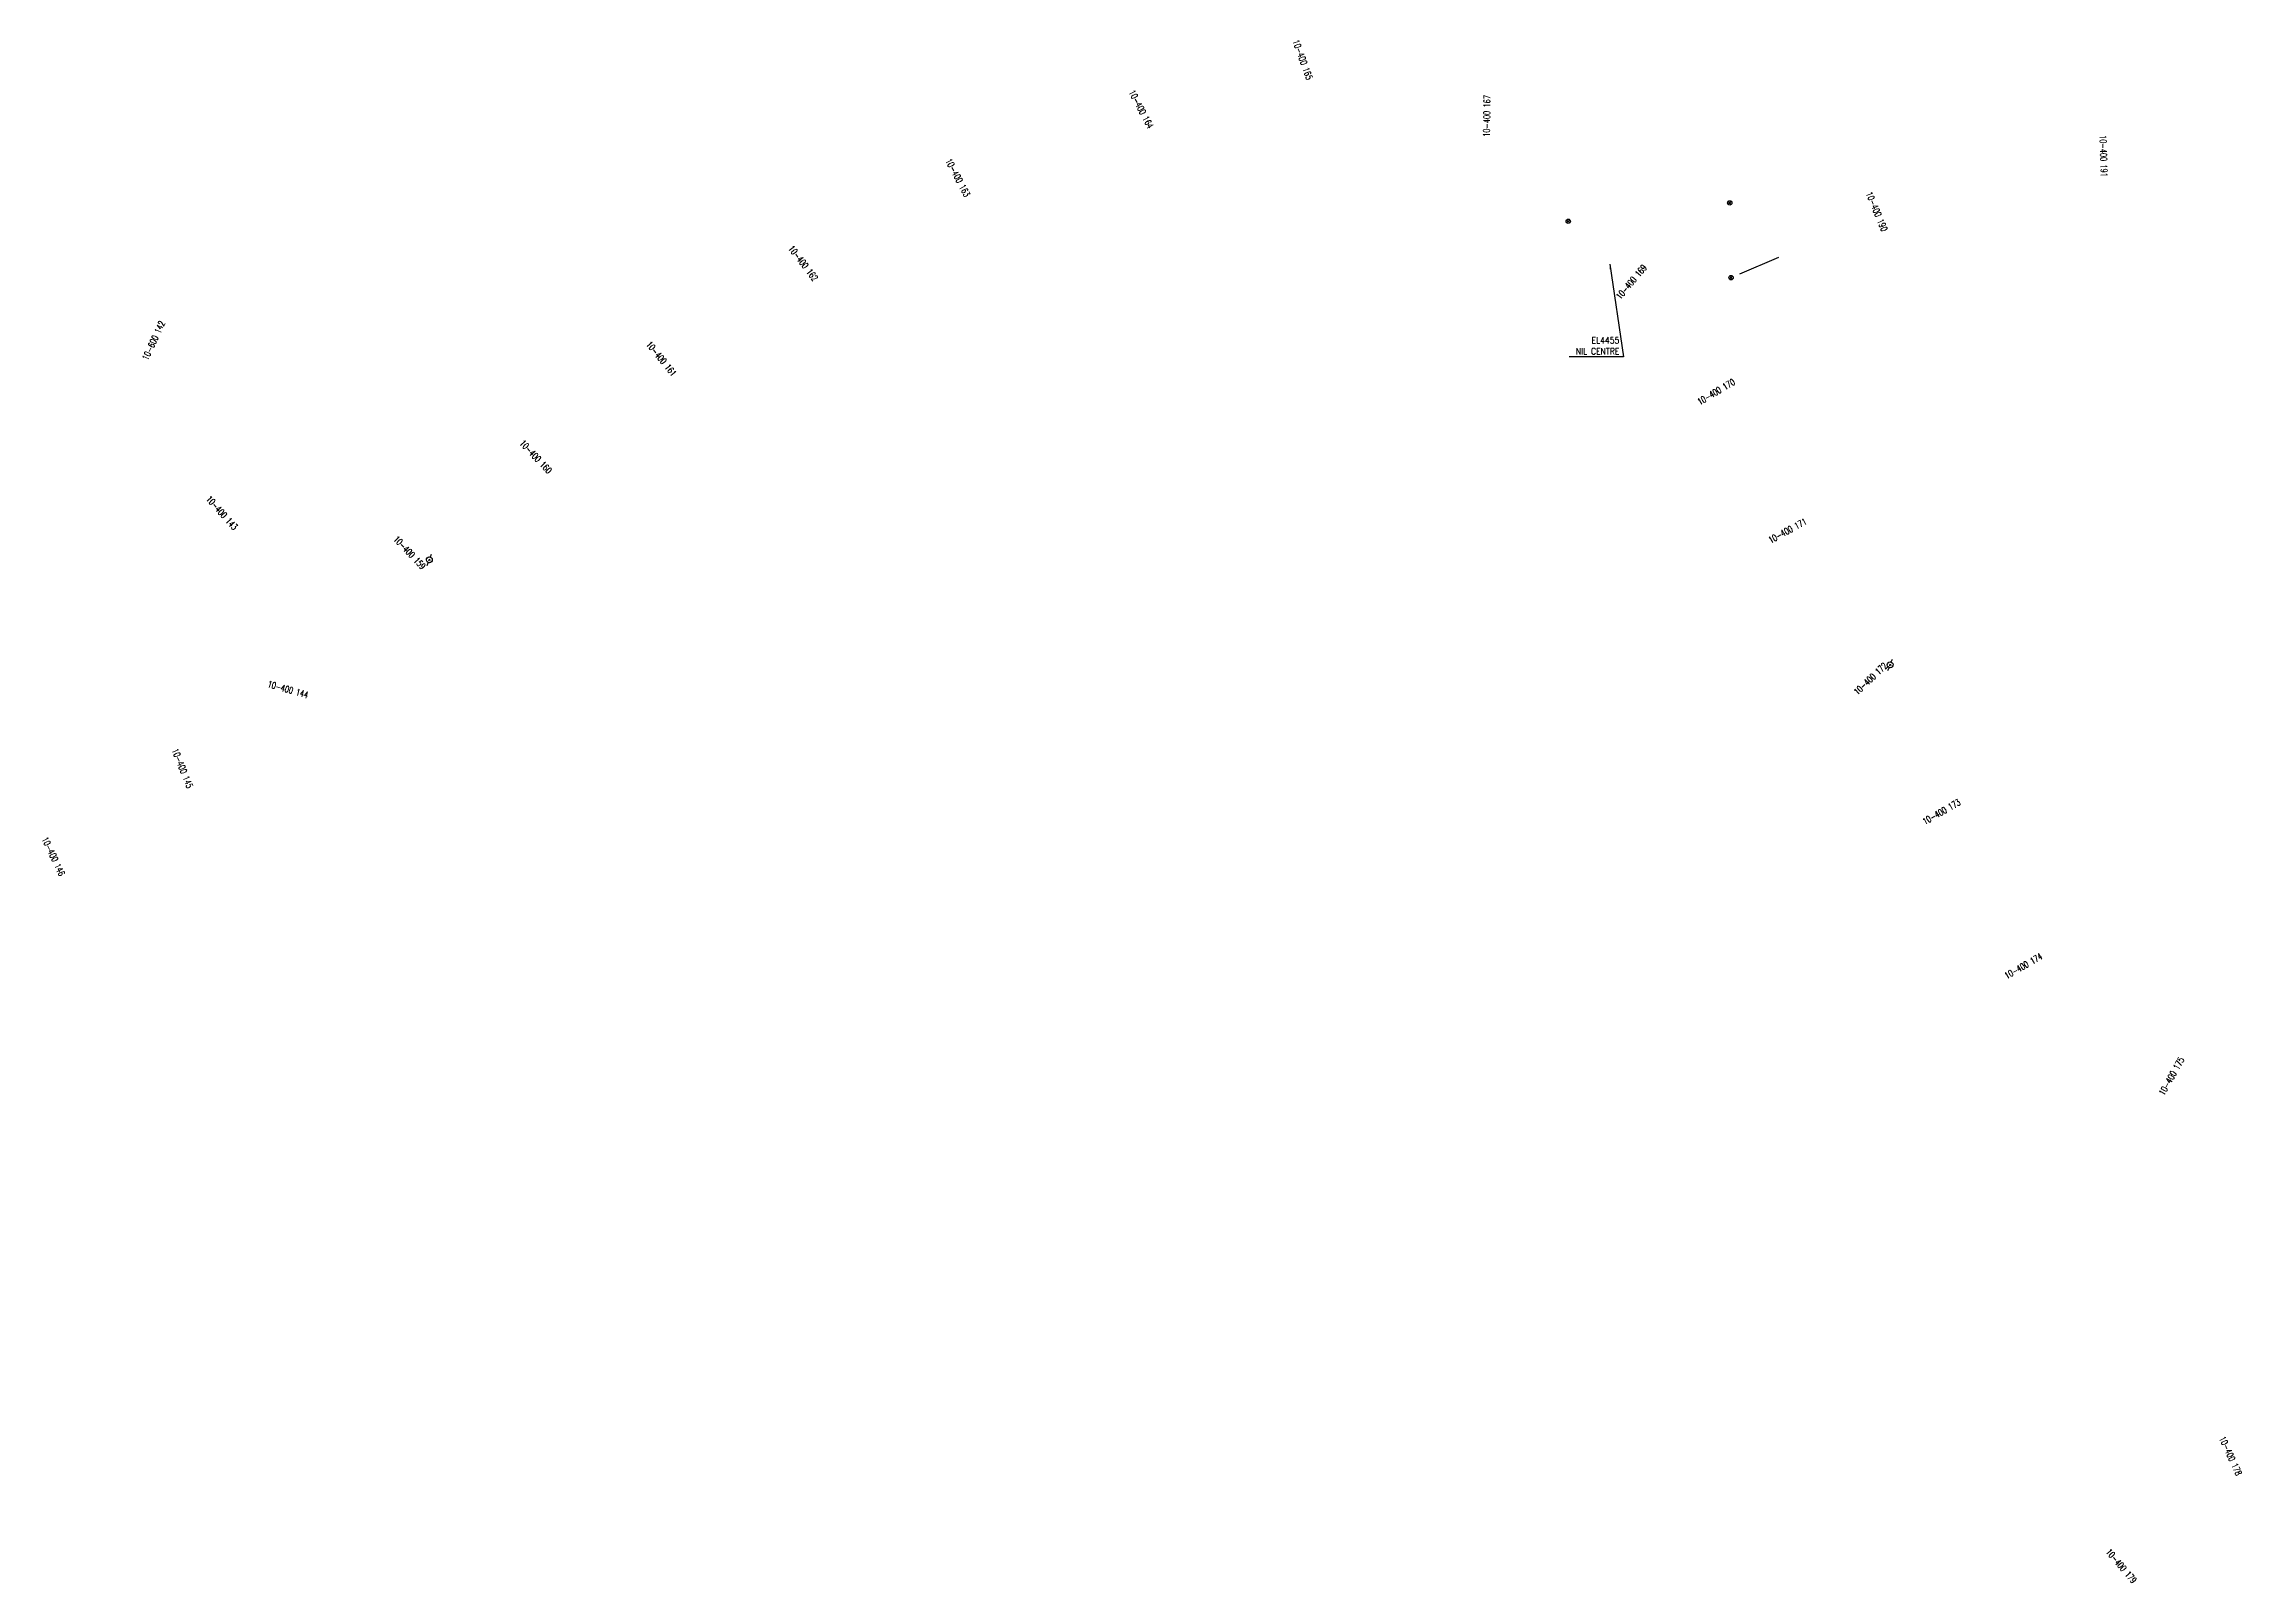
# Model space of a CAD drawing. Header units: millimetres. Extents: x 170001 to 171000, y 147017 to 147908.
# Drawn here: x 170499 to 171000, y 147118 to 147468 of the extents above; entities that cross this region are included whole.
import ezdxf
from ezdxf.enums import TextEntityAlignment as Align

# ---------------------------------------------------------------- set-up
doc = ezdxf.new("R2010")
doc.units = ezdxf.units.MM
doc.layers.get('0').update_dxf_attribs({"linetype": 'CONTINUOUS'})
for name, color, linetype in [('M_200', 7, 'CONTINUOUS'), ('W0469', 7, 'CONTINUOUS'), ('W0473', 7, 'CONTINUOUS'), ('W1102', 7, 'CONTINUOUS')]:
    doc.layers.add(name, color=color, linetype=linetype)
doc.styles.get("Standard").update_dxf_attribs({"font": 'romans.shx', "width": 0.85})
doc.dimstyles.get("Standard").update_dxf_attribs({"dimtxt": 1.5, "dimasz": 1.2, "dimexe": 0.625, "dimexo": 0.625, "dimgap": 0.25, "dimtad": 1, "dimdec": 1, "dimzin": 0, "dimdsep": 46, "dimtxsty": 'Standard', "dimcen": -0.5, "dimadec": 0, "dimazin": 0, "dimtfac": 1, "dimtdec": 1, "dimtmove": 0, "dimatfit": 3, "dimfxl": 1, "dimtolj": 1, "dimtzin": 0, "dimarcsym": 0})

# ---------------------------------------------------------------- blocks, each defined once
blk = doc.blocks.new('T473')
for p, q in [((-0.166667, 0.166667), (0.166667, -0.166667)), ((-0.166667, -0.166667), (0.166667, 0.166667)), ((0.500001, 0.500001), (1.000002, 1.000002)), ((-1.000002, -1.000002), (-0.500001, -0.500001))]:
    blk.add_line(p, q)
blk.add_ellipse((0, 0), major_axis=(0.471405, 0.471405), ratio=1, start_param=5.4977871438, end_param=11.780972451)
blk = doc.blocks.new('T469')
at = {"color": 0, "linetype": 'Continuous', "flags": 128}
for points in [[(-0.35, 0.35), (0.35, -0.35)], [(-0.35, -0.35), (0.35, 0.35)]]:
    blk.add_lwpolyline(points, dxfattribs=at)
at = {"color": 0, "linetype": 'Continuous'}
blk.add_circle((0, 0), 0.5, dxfattribs=at)

msp = doc.modelspace()

# ---------------------------------------------------------------- linework, layer by layer
at = {"layer": 'W1102', "color": 252, "linetype": 'Continuous', "flags": 128}
msp.add_lwpolyline([(170885.61, 147415.98), (170894.48, 147419.79)], dxfattribs=at)

# ---------------------------------------------------------------- block references
at = {"layer": 'W0469', "color": 252}
for p in [(170883.33, 147432.17), (170846.52, 147427.98), (170883.63, 147415.13)]:
    msp.add_blockref('T469', p, dxfattribs=at)
at = {"layer": 'W0473', "color": 252}
for p, rotation in [((170587.02, 147350.83), 24.01440272908172), ((170919.89, 147326.91), 24.01440272908197)]:
    msp.add_blockref('T473', p, dxfattribs=dict(at, rotation=rotation))

# ---------------------------------------------------------------- texts
at = {"layer": 'M_200', "color": 252, "linetype": 'Continuous', "insert": (170858.17, 147397.6), "char_height": 1.5, "attachment_point": 9}
msp.add_mtext('\\A1;EL4455\\PNIL CENTRE', dxfattribs=at)
at = {"layer": 'W0473', "color": 252, "width": 0.6}
for s, rotation, p in [('10-400 165', 289.8321, (170786.02, 147464.79)), ('10-400 164', 297.646, (170749.22, 147453.5)), ('10-400 167', 89.1806, (170827.96, 147451.97)), ('10-400 191', 271.8428, (170968.52, 147442.85)), ('10-400 163', 297.8973, (170707.45, 147437.91)), ('10-400 190', 292.562, (170916.84, 147430.19)), ('10-400 162', 307.4409, (170672.22, 147418.42)), ('10-400 169', 49.7529, (170860.91, 147414.16)), ('10-600 142', 65.5031, (170524.2, 147400.81)), ('10-400 161', 309.0829, (170639.9, 147396.64)), ('10-400 170', 30.9307, (170880.22, 147389.12)), ('10-400 160', 313.2138, (170611.28, 147374.33)), ('10-400 143', 311.8573, (170539.75, 147361.54)), ('10-400 171', 28.5351, (170896.5, 147357.47)), ('10-400 159', 313.2981, (170582.53, 147352.47)), ('10-400 172', 43.4334, (170915.4, 147323.75)), ('10-400 144', 343.9493, (170554.81, 147321.29)), ('10-400 145', 291.6726, (170530.76, 147303.31)), ('10-400 173', 29.7239, (170931.58, 147293.41)), ('10-400 146', 295.2987, (170501.36, 147283.24)), ('10-400 174', 29.9076, (170950.25, 147258.29)), ('10-400 175', 60.505, (170984, 147233.18)), ('10-400 178', 294.2892, (170997.46, 147146.64)), ('10-400 179', 310.3777, (170972.56, 147121.56))]:
    msp.add_text(s, height=1.5, rotation=rotation, dxfattribs=at).set_placement(p, align=Align.MIDDLE_CENTER)

# ---------------------------------------------------------------- leaders
at = {"layer": 'M_200', "color": 252, "linetype": 'Continuous', "annotation_type": 0, "has_hookline": 1, "hookline_direction": 1, "text_width": 10.93}
msp.add_leader([(170855.98, 147418.22), (170859.12, 147397.12), (170857.92, 147397.12)], dimstyle='Standard', dxfattribs=at)

doc.saveas('drawing.dxf')
